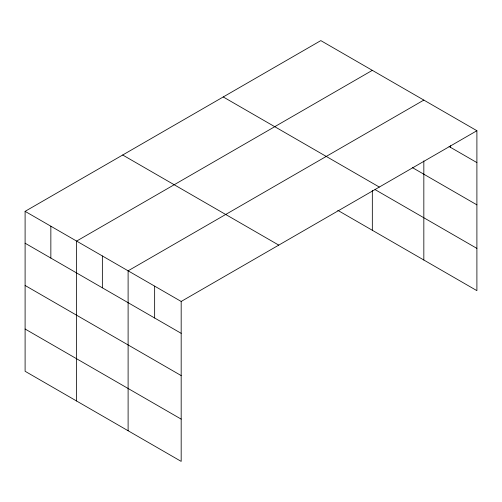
<?xml version="1.0" encoding="UTF-8"?>
<svg xmlns="http://www.w3.org/2000/svg" width="502" height="502" viewBox="0 0 502 502"><rect width="100%" height="100%" fill="white"/><g stroke="black" fill="none" stroke-linecap="round" stroke-linejoin="round"><path stroke-width="0.75" d="M25.1 211.348L181.178 301.457L181.178 461.388L25.1 371.279L25.1 211.348L320.822 40.612L476.9 130.721L476.9 290.652L337.764 210.325M372.327 70.349L76.605 241.085L76.605 401.01M423.832 100.086L128.11 270.816L128.11 430.747M181.178 301.457L476.9 130.721M449.039 146.509L476.9 162.592M412.311 167.561L476.9 204.854M223.233 96.955L379.311 187.064M375.038 189.587L476.9 248.396M122.689 155.005L278.767 245.114M25.1 243.213L181.178 333.328M25.1 285.475L181.178 375.584M25.1 329.017L181.178 419.126M450.369 145.718L450.369 147.274M423.832 160.91L423.832 260.017M372.327 190.365L372.327 230.28M154.647 286.14L154.647 318.004M102.358 255.951L102.358 287.822M50.853 226.214L50.853 258.084"/></g></svg>
